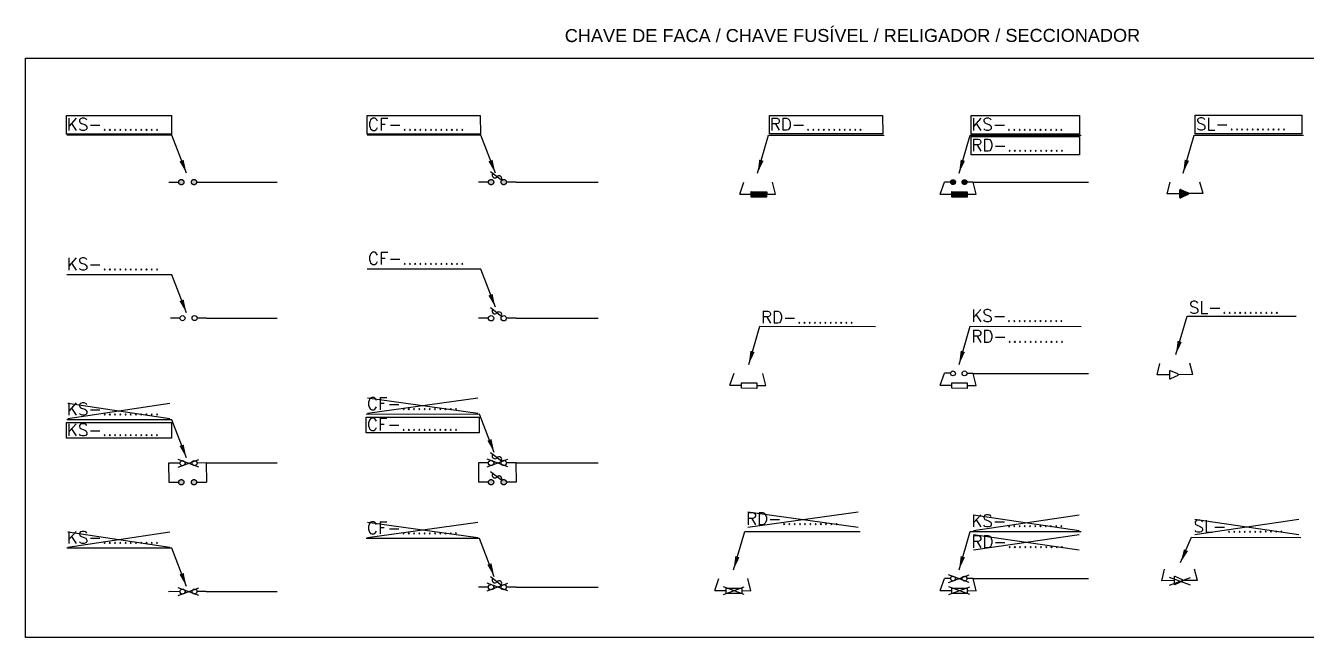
# Model space of a CAD drawing. Header units: millimetres. Extents: x 914 to 1954, y 1483 to 3495.
# Drawn here: x 1011.7 to 1248.9, y 1727.4 to 1840.7 of the extents above; entities that cross this region are included whole.
import ezdxf

# ---------------------------------------------------------------- set-up
doc = ezdxf.new("R2010")
doc.units = ezdxf.units.MM
doc.linetypes.add('DASHEDX2', pattern=[38.1, 25.4, -12.7])
for name, color, linetype in [('BT EXISTENTE', 6, 'Continuous'), ('EQUIP EXISTENTE', 3, 'Continuous'), ('EQUIP PROJETADO', 3, 'DASHEDX2'), ('FRONTEIRA', 7, 'Continuous'), ('HACHURA', 1, 'Continuous'), ('NOME DA RUA', 3, 'Continuous'), ('PÁRA RAIO EXISTENTE', 2, 'Continuous'), ('TOPOGRAFIA', 2, 'Continuous')]:
    doc.layers.add(name, color=color, linetype=linetype)
doc.styles.add('ROMANS', font='romans.shx', dxfattribs={"height": 0.45})
doc.styles.get("Standard").update_dxf_attribs({"font": 'arial.ttf'})
doc.dimstyles.new('ISO-25', dxfattribs={"dimtxt": 2.5, "dimasz": 2.5, "dimexe": 1.25, "dimexo": 0.625, "dimtad": 1, "dimtxsty": 'Standard', "dimcen": 2.5, "dimadec": 0, "dimazin": 0, "dimtfac": 1, "dimtmove": 0, "dimatfit": 3, "dimfxl": 1, "dimarcsym": 0})

# ---------------------------------------------------------------- blocks, each defined once
blk = doc.blocks.new('KS PROJ')
at = {"layer": 'EQUIP PROJETADO', "ltscale": 0.1}
h = blk.add_hatch(color=256, dxfattribs=at)
h.dxf.hatch_style = 1
h.paths.add_polyline_path([(11683.37, 1193.05, 1), (11684.35, 1193.05, 1)])
h.paths.add_polyline_path([(11684.35, 1190.7, 1), (11683.37, 1190.7, 1)])
at = {"layer": 'EQUIP PROJETADO'}
for p, q in [((11683.86, 1193.54), (11683.86, 1195.37)), ((11683.86, 1188.39), (11683.86, 1190.21))]:
    blk.add_line(p, q, dxfattribs=at)
for centre in [(11683.86, 1193.05), (11683.86, 1190.7)]:
    blk.add_circle(centre, 0.49, dxfattribs=at)
blk = doc.blocks.new('*U114')
at = {"layer": 'EQUIP PROJETADO', "ltscale": 0.1}
h = blk.add_hatch(color=256, dxfattribs=at)
h.dxf.hatch_style = 1
h.paths.add_polyline_path([(4, 0, 1), (2.6, 0, 1)])
h.paths.add_polyline_path([(7.36, 0, 1), (5.96, 0, 1)])
at = {"ltscale": 0.1}
blk.add_line((0, 0), (0, 0), dxfattribs=at)
blk.add_line((0, 0), (0, 0), dxfattribs=at)
blk.add_line((0, 0), (0, 0), dxfattribs=at)
blk.add_line((0, 0), (0, 0), dxfattribs=at)
blk.add_line((0, 0), (0, 0), dxfattribs=at)
blk.add_line((0, 0), (0, 0), dxfattribs=at)
blk.add_line((0, 0), (0, 0), dxfattribs=at)
blk.add_line((0, 0), (0, 0), dxfattribs=at)
blk.add_line((0, 0), (0, 0), dxfattribs=at)
at = {"layer": 'EQUIP PROJETADO'}
for p, q in [((2.6, 0), (0, 0)), ((9.96, 0), (7.36, 0))]:
    blk.add_line(p, q, dxfattribs=at)
at = {"layer": 'EQUIP PROJETADO', "ltscale": 0.15}
blk.add_line((6.11, 0.43), (3.17, 2.71), dxfattribs=at)
at = {"layer": 'EQUIP PROJETADO'}
for centre in [(3.3, 0), (6.66, 0)]:
    blk.add_circle(centre, 0.7, dxfattribs=at)
for centre, start, end in [((4.31, 1.82), 142.1557, 322.1557), ((5.42, 0.96), 322.1557, 142.1557)]:
    blk.add_arc(centre, 0.7, start, end, dxfattribs=at)

msp = doc.modelspace()

# ---------------------------------------------------------------- hatches: boundary and pattern name
at = {"layer": 'EQUIP PROJETADO'}
h = msp.add_hatch(color=256, dxfattribs=at)
h.dxf.hatch_style = 1
h.paths.add_polyline_path([(1183.88, 1811.72, 1), (1182.99, 1811.72, 1)])
h = msp.add_hatch(color=256, dxfattribs=at)
h.dxf.hatch_style = 1
h.paths.add_polyline_path([(1185.13, 1811.72, 1), (1186.02, 1811.72, 1)])
h = msp.add_hatch(color=256, dxfattribs=at)
h.dxf.hatch_style = 1
h.paths.add_polyline_path([(1148.94, 1809.95), (1146.06, 1809.96), (1146.05, 1808.96), (1148.93, 1808.94)])
h = msp.add_hatch(color=256, dxfattribs=at)
h.dxf.hatch_style = 1
h.paths.add_polyline_path([(1186.08, 1809.95), (1183.2, 1809.96), (1183.19, 1808.96), (1186.07, 1808.94)])
h = msp.add_hatch(color=256, dxfattribs=at)
h.dxf.hatch_style = 1
h.paths.add_polyline_path([(1225.6, 1810.32, 0.545281), (1225.39, 1810.18), (1225.4, 1808.96, 0.545281), (1225.61, 1808.82), (1226.95, 1809.45, 0.644319), (1226.95, 1809.72)])

# ---------------------------------------------------------------- linework, layer by layer
at = {"layer": 'EQUIP EXISTENTE'}
for p, q in [((1099.85, 1786.82), (1097.8, 1788.42)), ((1040.29, 1786.53), (1038.55, 1786.52)), ((1045.2, 1786.52), (1043.46, 1786.52)), ((1097.4, 1786.52), (1095.58, 1786.52)), ((1095.58, 1786.52), (1095.58, 1786.52)), ((1095.58, 1786.52), (1095.58, 1786.52)), ((1095.58, 1786.52), (1095.58, 1786.52)), ((1095.58, 1786.52), (1095.58, 1786.52)), ((1095.58, 1786.52), (1095.58, 1786.52)), ((1095.58, 1786.52), (1095.58, 1786.52)), ((1095.58, 1786.52), (1095.58, 1786.52)), ((1095.58, 1786.52), (1095.58, 1786.52)), ((1095.58, 1786.52), (1095.58, 1786.52)), ((1102.55, 1786.52), (1100.73, 1786.52)), ((1221.23, 1776.03), (1221.76, 1778.17)), ((1223.51, 1776.66), (1223.52, 1775.44)), ((1225.07, 1776.2), (1223.71, 1776.8)), ((1227.86, 1776.09), (1227.29, 1778.19)), ((1142.12, 1774.1), (1142.89, 1776.32)), ((1148.78, 1774.07), (1148.21, 1776.31)), ((1181.08, 1774.1), (1181.84, 1776.32)), ((1182.99, 1776.32), (1181.84, 1776.32)), ((1187.17, 1776.31), (1186.02, 1776.31)), ((1187.73, 1774.07), (1187.17, 1776.31)), ((1223.51, 1776.05), (1221.23, 1776.03)), ((1225.07, 1775.93), (1223.73, 1775.3)), ((1227.86, 1776.09), (1225.16, 1776.07)), ((1142.12, 1774.1), (1144.24, 1774.1)), ((1147.14, 1774.08), (1148.78, 1774.07)), ((1181.08, 1774.1), (1183.2, 1774.1)), ((1186.09, 1774.08), (1187.73, 1774.07)), ((1099.85, 1760.03), (1097.8, 1761.62)), ((1040.29, 1759.68), (1038.17, 1759.68)), ((1045.15, 1759.73), (1043.46, 1759.71)), ((1097.4, 1759.73), (1095.58, 1759.73)), ((1095.58, 1759.73), (1095.58, 1759.73)), ((1095.58, 1759.73), (1095.58, 1759.73)), ((1095.58, 1759.73), (1095.58, 1759.73)), ((1095.58, 1759.73), (1095.58, 1759.73)), ((1095.58, 1759.73), (1095.58, 1759.73)), ((1095.58, 1759.73), (1095.58, 1759.73)), ((1095.58, 1759.73), (1095.58, 1759.73)), ((1095.58, 1759.73), (1095.58, 1759.73)), ((1095.58, 1759.73), (1095.58, 1759.73)), ((1102.55, 1759.73), (1100.73, 1759.73)), ((1099.85, 1737.03), (1097.8, 1738.63)), ((1222.08, 1737.92), (1222.62, 1740.07)), ((1224.37, 1738.56), (1224.38, 1737.33)), ((1225.93, 1738.09), (1224.57, 1738.69)), ((1228.71, 1737.98), (1228.14, 1740.09)), ((1097.4, 1736.73), (1095.58, 1736.73)), ((1102.55, 1736.73), (1100.73, 1736.73)), ((1139.33, 1736.1), (1140.09, 1738.32)), ((1145.98, 1736.07), (1145.42, 1738.31)), ((1181.08, 1736.1), (1181.84, 1738.32)), ((1182.99, 1738.31), (1181.84, 1738.32)), ((1187.17, 1738.31), (1186.02, 1738.31)), ((1187.73, 1736.07), (1187.17, 1738.31)), ((1224.37, 1737.94), (1222.08, 1737.92)), ((1225.93, 1737.82), (1224.58, 1737.2)), ((1228.71, 1737.98), (1226.01, 1737.96)), ((1040.29, 1735.9), (1038.17, 1735.89)), ((1045.15, 1735.94), (1043.46, 1735.92)), ((1139.33, 1736.1), (1141.45, 1736.09)), ((1144.34, 1736.08), (1145.98, 1736.07)), ((1181.08, 1736.1), (1183.2, 1736.09)), ((1186.09, 1736.08), (1187.73, 1736.07))]:
    msp.add_line(p, q, dxfattribs=at)
for points in [[(1147.12, 1773.54), (1144.24, 1773.55), (1144.25, 1774.56), (1147.12, 1774.54)], [(1186.07, 1773.54), (1183.19, 1773.55), (1183.2, 1774.56), (1186.08, 1774.54)], [(1144.32, 1735.54), (1141.44, 1735.55), (1141.45, 1736.55), (1144.33, 1736.54)], [(1186.07, 1735.54), (1183.19, 1735.55), (1183.2, 1736.55), (1186.08, 1736.54)]]:
    msp.add_lwpolyline(points, close=True, dxfattribs=at)
for centre, radius in [((1040.75, 1786.53), 0.467), ((1042.99, 1786.55), 0.467), ((1097.89, 1786.52), 0.49), ((1100.24, 1786.52), 0.49), ((1183.44, 1776.31), 0.444), ((1185.57, 1776.31), 0.444), ((1040.75, 1759.69), 0.467), ((1042.99, 1759.71), 0.467), ((1097.89, 1759.73), 0.49), ((1100.24, 1759.73), 0.49), ((1183.44, 1738.31), 0.444), ((1185.57, 1738.31), 0.444), ((1040.75, 1735.9), 0.467), ((1042.99, 1735.92), 0.467), ((1097.89, 1736.73), 0.49), ((1100.24, 1736.73), 0.49)]:
    msp.add_circle(centre, radius, dxfattribs=at)
for centre, radius, start, end in [((1098.6, 1787.8), 0.49, 142.1557, 322.1557), ((1099.37, 1787.2), 0.49, 322.1557, 142.1557), ((1223.65, 1776.66), 0.147, 66.0867, 180.4978), ((1223.67, 1775.44), 0.147, 180.4978, 294.9089), ((1225.01, 1776.06), 0.147, 294.9089, 66.0867), ((1098.6, 1761), 0.49, 142.1557, 322.1557), ((1099.37, 1760.4), 0.49, 322.1557, 142.1557), ((1224.51, 1738.56), 0.147, 66.0867, 180.4978), ((1098.6, 1738.01), 0.49, 142.1557, 322.1557), ((1099.37, 1737.41), 0.49, 322.1557, 142.1557), ((1224.52, 1737.33), 0.147, 180.4978, 294.9089), ((1225.87, 1737.96), 0.147, 294.9089, 66.0867)]:
    msp.add_arc(centre, radius, start, end, dxfattribs=at)
at = {"layer": 'EQUIP PROJETADO'}
for p, q in [((1143.94, 1809.5), (1144.7, 1811.72)), ((1150.59, 1809.48), (1150.03, 1811.72)), ((1181.08, 1809.5), (1181.84, 1811.72)), ((1182.99, 1811.72), (1181.84, 1811.72)), ((1187.17, 1811.72), (1186.02, 1811.72)), ((1187.73, 1809.48), (1187.17, 1811.72)), ((1223.11, 1809.55), (1223.65, 1811.69)), ((1225.39, 1810.18), (1225.4, 1808.96)), ((1226.95, 1809.72), (1225.6, 1810.32)), ((1229.74, 1809.61), (1229.17, 1811.72)), ((1143.94, 1809.5), (1146.06, 1809.5)), ((1148.95, 1809.49), (1150.59, 1809.48)), ((1181.08, 1809.5), (1183.2, 1809.5)), ((1186.09, 1809.49), (1187.73, 1809.48)), ((1225.39, 1809.57), (1223.11, 1809.55)), ((1226.95, 1809.45), (1225.61, 1808.82)), ((1229.74, 1809.61), (1227.04, 1809.59))]:
    msp.add_line(p, q, dxfattribs=at)
for points in [[(1148.93, 1808.94), (1146.05, 1808.96), (1146.06, 1809.96), (1148.94, 1809.95)], [(1186.07, 1808.94), (1183.19, 1808.96), (1183.2, 1809.96), (1186.08, 1809.95)]]:
    msp.add_lwpolyline(points, close=True, dxfattribs=at)
for centre in [(1183.44, 1811.72), (1185.57, 1811.72)]:
    msp.add_circle(centre, 0.444, dxfattribs=at)
for centre, start, end in [((1225.54, 1810.18), 66.0867, 180.4978), ((1226.89, 1809.58), 294.9089, 66.0867), ((1225.55, 1808.96), 180.4978, 294.9089)]:
    msp.add_arc(centre, 0.147, start, end, dxfattribs=at)
at = {"layer": 'FRONTEIRA', "ltscale": 0.1}
msp.add_lwpolyline([(1011.7, 1834.68), (1300.28, 1834.68), (1300.28, 1727.43), (1011.7, 1727.43)], close=True, dxfattribs=at)
at = {"layer": 'HACHURA'}
for p, q in [((1074.99, 1771.79), (1095.42, 1768.94)), ((1074.99, 1768.94), (1095.42, 1771.79)), ((1019.54, 1770.79), (1038.41, 1767.94)), ((1019.54, 1767.94), (1038.41, 1770.79)), ((1145.47, 1750.7), (1165.88, 1747.85)), ((1145.47, 1747.85), (1165.88, 1750.7)), ((1074.99, 1748.79), (1095.42, 1745.94)), ((1074.99, 1745.94), (1095.42, 1748.79)), ((1187.22, 1750.09), (1206.79, 1747.24)), ((1187.22, 1747.24), (1206.79, 1750.09)), ((1228.24, 1749.32), (1247.48, 1746.47)), ((1228.24, 1746.47), (1247.48, 1749.32)), ((1019.54, 1747), (1038.41, 1744.15)), ((1019.54, 1744.15), (1038.41, 1747)), ((1187.22, 1746.46), (1206.79, 1743.61)), ((1187.22, 1743.61), (1206.79, 1746.46))]:
    msp.add_line(p, q, dxfattribs=at)
for points in [[(1019.29, 1820.62), (1019.28, 1824.04), (1038.69, 1824.04), (1038.69, 1820.62)], [(1074.95, 1820.62), (1074.94, 1824.04), (1095.9, 1824.04), (1095.91, 1820.62)], [(1149.47, 1820.64), (1149.47, 1824.06), (1170.41, 1824.07), (1170.42, 1820.65)], [(1186.78, 1820.62), (1186.78, 1824.04), (1206.88, 1824.04), (1206.88, 1820.62)], [(1228.28, 1820.68), (1228.28, 1824.1), (1248.04, 1824.11), (1248.04, 1820.68)], [(1186.78, 1816.76), (1186.78, 1820.18), (1206.88, 1820.19), (1206.88, 1816.77)], [(1019.29, 1764.29), (1019.28, 1767.19), (1038.69, 1767.2), (1038.69, 1764.3)], [(1074.74, 1765.29), (1074.74, 1768.19), (1095.7, 1768.19), (1095.7, 1765.29)]]:
    msp.add_lwpolyline(points, close=True, dxfattribs=at)
at = {"layer": 'PÁRA RAIO EXISTENTE', "ltscale": 0.1}
for p, q in [((1045.2, 1811.72), (1058.29, 1811.72)), ((1102.55, 1811.72), (1117.75, 1811.72)), ((1187.17, 1811.72), (1208.51, 1811.72)), ((1045.2, 1786.52), (1058.29, 1786.52)), ((1102.55, 1786.52), (1117.75, 1786.52)), ((1187.17, 1776.31), (1208.51, 1776.31)), ((1038.17, 1759.68), (1038.23, 1756.16)), ((1045.15, 1759.72), (1058.29, 1759.73)), ((1045.15, 1759.73), (1045.2, 1756.16)), ((1095.58, 1759.68), (1095.58, 1756.16)), ((1102.5, 1759.73), (1102.55, 1756.16)), ((1102.55, 1759.73), (1117.75, 1759.73)), ((1102.55, 1736.73), (1117.75, 1736.73)), ((1187.17, 1738.31), (1208.51, 1738.31)), ((1045.15, 1735.94), (1058.29, 1735.94))]:
    msp.add_line(p, q, dxfattribs=at)
at = {"layer": 'TOPOGRAFIA'}
for p, q in [((1039.94, 1758.96), (1043.78, 1760.37)), ((1043.78, 1758.96), (1039.94, 1760.37)), ((1097.14, 1759.03), (1100.98, 1760.44)), ((1100.98, 1759.03), (1097.14, 1760.44)), ((1182.58, 1737.62), (1186.42, 1739.03)), ((1186.42, 1737.62), (1182.58, 1739.03)), ((1039.94, 1735.18), (1043.78, 1736.58)), ((1043.78, 1735.18), (1039.94, 1736.58)), ((1097.14, 1736.04), (1100.98, 1737.45)), ((1100.98, 1736.04), (1097.14, 1737.45)), ((1140.94, 1735.35), (1144.79, 1736.76)), ((1144.79, 1735.35), (1140.94, 1736.76)), ((1182.69, 1735.35), (1186.54, 1736.76)), ((1186.54, 1735.35), (1182.69, 1736.76)), ((1223.55, 1737.1), (1227.39, 1738.51)), ((1227.39, 1737.1), (1223.55, 1738.51))]:
    msp.add_line(p, q, dxfattribs=at)

# ---------------------------------------------------------------- block references
at = {"layer": 'BT EXISTENTE', "rotation": 270}
for p in [(-150.17, 13495.58), (-150.17, 13440.02)]:
    msp.add_blockref('KS PROJ', p, dxfattribs=at)
at = {"layer": 'EQUIP PROJETADO', "xscale": 0.7, "yscale": 0.7, "zscale": 0.7}
for p in [(1095.58, 1811.72), (1095.58, 1756.16)]:
    msp.add_blockref('*U114', p, dxfattribs=at)

# ---------------------------------------------------------------- texts
at = {"layer": 'FRONTEIRA'}
msp.add_text('CHAVE DE FACA / CHAVE FUSÍVEL / RELIGADOR / SECCIONADOR', height=2.4, rotation=0.0259, dxfattribs=at).set_placement((1111.55, 1837.65))
at = {"layer": 'NOME DA RUA', "style": 'ROMANS'}
for s, p in [('KS-...........', (1019.34, 1821.29)), ('CF-............', (1075.11, 1821.29)), ('RD-...........', (1149.53, 1821.31)), ('KS-...........', (1186.84, 1821.29)), ('SL-...........', (1228.44, 1821.35)), ('RD-...........', (1186.84, 1817.43)), ('CF-............', (1075.11, 1796.46)), ('KS-...........', (1019.34, 1795.43)), ('SL-...........', (1227.11, 1787.4)), ('RD-...........', (1147.89, 1785.58)), ('KS-...........', (1186.84, 1785.88)), ('RD-...........', (1186.84, 1782.03)), ('CF-...........', (1074.91, 1769.58)), ('KS-...........', (1019.34, 1768.58)), ('CF-...........', (1074.91, 1765.73)), ('KS-...........', (1019.34, 1764.73)), ('RD-...........', (1145.09, 1748.27)), ('CF-...........', (1074.91, 1746.58)), ('KS-...........', (1186.84, 1747.88)), ('SL-...........', (1227.97, 1746.89)), ('KS-...........', (1019.34, 1744.8)), ('RD-...........', (1186.84, 1744.02))]:
    msp.add_text(s, height=2.2629, rotation=0.0259, dxfattribs=at).set_placement(p)

# ---------------------------------------------------------------- leaders
at = {"layer": 'HACHURA'}
for points in [[(1041.48, 1813.37), (1038.76, 1820.44), (1019.3, 1820.42)], [(1098.69, 1813.37), (1095.97, 1820.44), (1074.96, 1820.42)], [(1147.25, 1813.37), (1149.3, 1820.44), (1170.71, 1820.42)], [(1184.56, 1813.37), (1186.61, 1820.44), (1207.18, 1820.42)], [(1226.05, 1813.37), (1228.11, 1820.44), (1248.34, 1820.42)], [(1098.69, 1788.54), (1095.97, 1795.61), (1074.96, 1795.59)], [(1041.48, 1787.51), (1038.76, 1794.58), (1019.3, 1794.56)], [(1224.72, 1779.83), (1226.78, 1786.89), (1247.01, 1786.88)], [(1145.61, 1777.97), (1147.66, 1785.03), (1169.07, 1785.02)], [(1184.56, 1777.97), (1186.61, 1785.03), (1207.18, 1785.02)], [(1041.48, 1760.67), (1038.76, 1767.73), (1019.3, 1767.72)], [(1098.49, 1761.66), (1095.77, 1768.73), (1074.75, 1768.71)], [(1098.49, 1738.67), (1095.77, 1745.73), (1074.75, 1745.72)], [(1142.81, 1739.96), (1144.86, 1747.03), (1166.27, 1747.02)], [(1184.56, 1739.96), (1186.61, 1747.03), (1207.18, 1747.02)], [(1225.58, 1741.29), (1227.63, 1745.96), (1247.87, 1745.95)], [(1041.48, 1736.88), (1038.76, 1743.95), (1019.3, 1743.93)]]:
    msp.add_leader(points, dimstyle='ISO-25', override={"dimgap": 0.625, "dimtad": 0, "dimdsep": 46}, dxfattribs=at)

doc.saveas('drawing.dxf')
